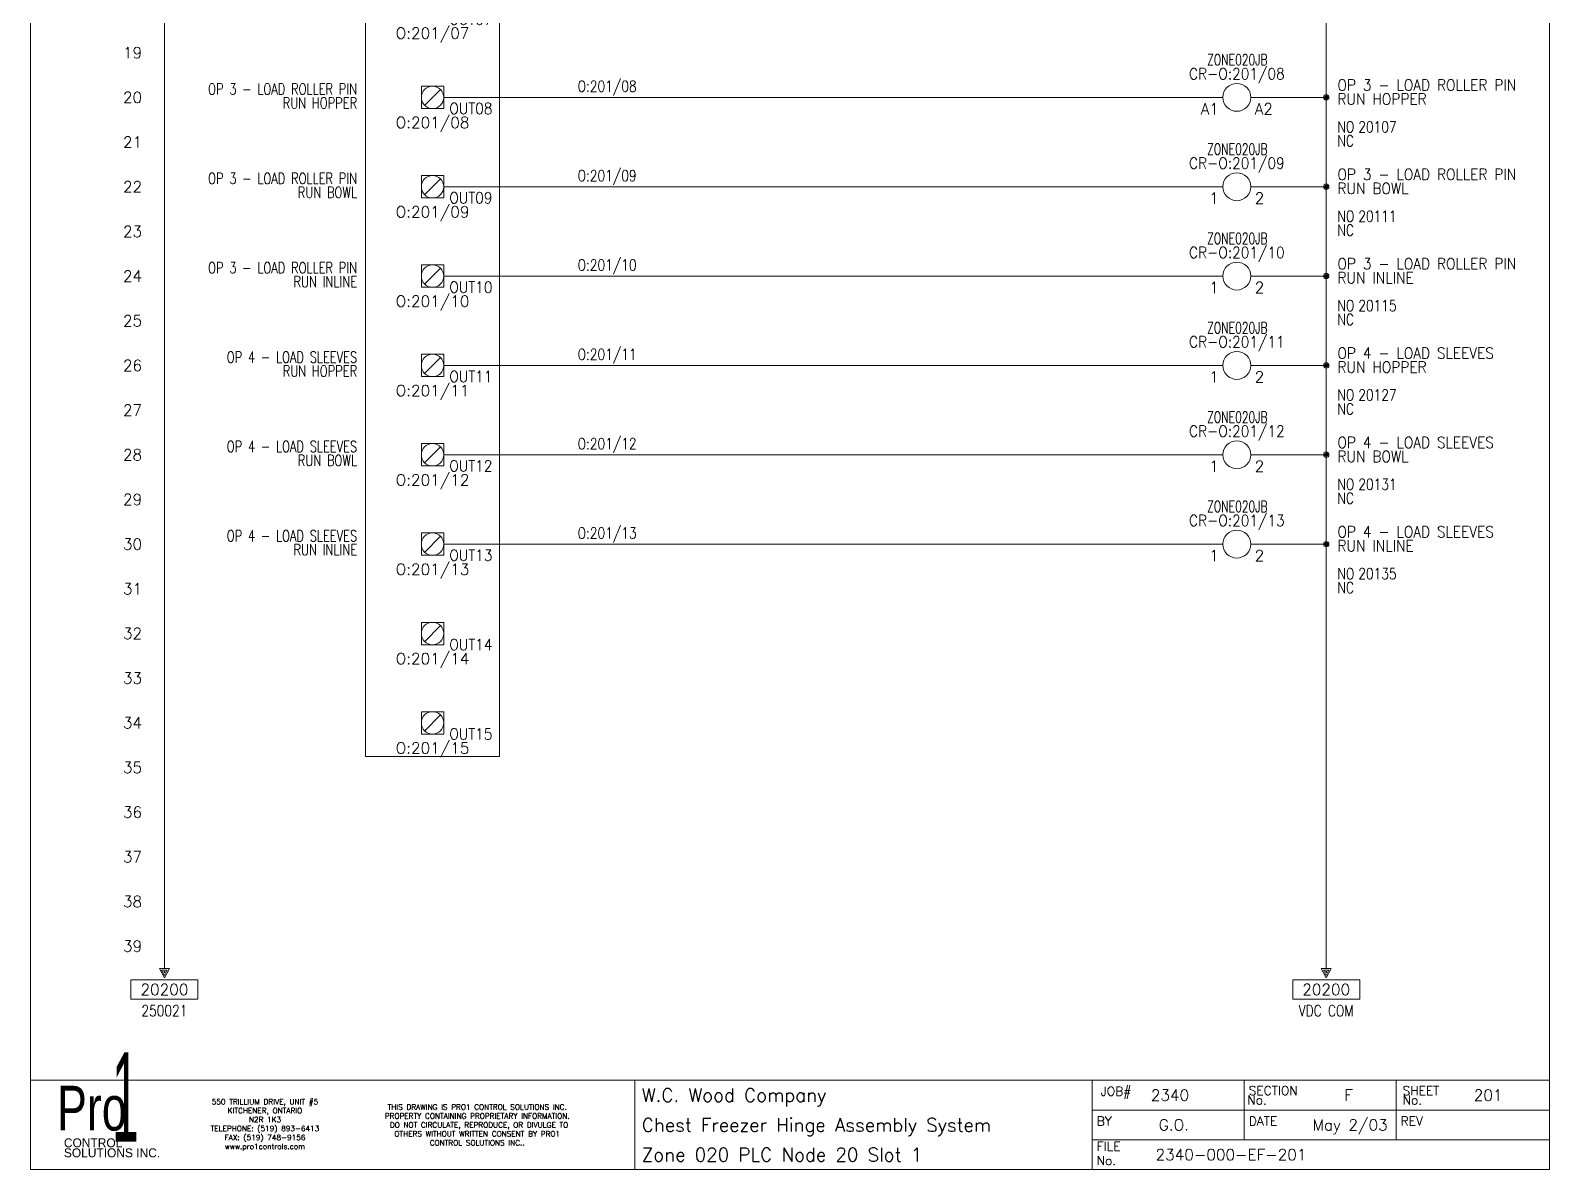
# Model space of a CAD drawing. Header units: inches. Extents: x 0 to 17, y 0 to 23.
# Drawn here: x 0 to 17, y 0 to 12.75 of the extents above; entities that cross this region are included whole.
import ezdxf
from ezdxf.enums import TextEntityAlignment as Align

# ---------------------------------------------------------------- set-up
doc = ezdxf.new("R2010")
doc.units = ezdxf.units.IN
doc.header["$MEASUREMENT"] = 0
doc.layers.get('0').update_dxf_attribs({"lineweight": 5})
for name, color, linetype, lineweight in [('BOARDER', 5, 'Continuous', 5), ('DESC', 1, 'Continuous', 5), ('LOC', 252, 'Continuous', 5), ('MISC', 2, 'Continuous', 5), ('SYMS', 7, 'Continuous', 5), ('TAGFIXED', 7, 'Continuous', 5), ('TAGS', 2, 'Continuous', 5), ('TERMS', 2, 'Continuous', 5), ('Title_Block_Info', 2, 'Continuous', 5), ('WIREFIXED', 3, 'Continuous', 5), ('WIRENO', 1, 'Continuous', 5), ('WIRES', 7, 'Continuous', 5), ('XREF', 1, 'Continuous', 5)]:
    doc.layers.add(name, color=color, linetype=linetype, lineweight=lineweight)
doc.styles.add('SIVAN', font='sivan.TTF', dxfattribs={"height": 1})
doc.styles.add('STACCO', font='STAC222N.TTF', dxfattribs={"height": 1})
doc.styles.get("Standard").update_dxf_attribs({"font": 'romans.shx'})
doc.styles.add('WD', font='romans.shx')

# ---------------------------------------------------------------- blocks, each defined once
blk = doc.blocks.new('PLCIO_1311A')
at = {"layer": 'SYMS'}
for p, q in [((0.75, 0.5), (-0.75, 0.5)), ((-0.75, 0.5), (-0.75, -16.375)), ((0.75, -16.375), (0.75, 0.5)), ((-0.312, 0.125), (-0.062, 0.125)), ((-0.312, -0.125), (-0.312, 0.125)), ((-0.098, 0.089), (-0.277, -0.089)), ((-0.062, 0.125), (-0.062, -0.125)), ((0.062, 0.125), (0.312, 0.125)), ((0.062, -0.125), (0.062, 0.125)), ((0.277, 0.089), (0.098, -0.089)), ((0.312, 0.125), (0.312, -0.125)), ((-0.062, -0.125), (-0.312, -0.125)), ((0.312, -0.125), (0.062, -0.125)), ((-0.125, -0.875), (0.125, -0.875)), ((-0.125, -1.125), (-0.125, -0.875)), ((0.088, -0.912), (-0.088, -1.088)), ((0.125, -0.875), (0.125, -1.125)), ((0.125, -1.125), (-0.125, -1.125)), ((-0.125, -1.875), (0.125, -1.875)), ((-0.125, -2.125), (-0.125, -1.875)), ((0.088, -1.912), (-0.088, -2.088)), ((0.125, -1.875), (0.125, -2.125)), ((0.125, -2.125), (-0.125, -2.125)), ((-0.125, -2.875), (0.125, -2.875)), ((-0.125, -3.125), (-0.125, -2.875)), ((0.125, -2.875), (0.125, -3.125)), ((0.088, -2.912), (-0.088, -3.088)), ((0.125, -3.125), (-0.125, -3.125)), ((-0.125, -3.875), (0.125, -3.875)), ((-0.125, -4.125), (-0.125, -3.875)), ((0.125, -3.875), (0.125, -4.125)), ((0.088, -3.912), (-0.088, -4.088)), ((0.125, -4.125), (-0.125, -4.125)), ((-0.125, -4.875), (0.125, -4.875)), ((-0.125, -5.125), (-0.125, -4.875)), ((0.088, -4.912), (-0.088, -5.088)), ((0.125, -4.875), (0.125, -5.125)), ((0.125, -5.125), (-0.125, -5.125)), ((-0.125, -5.875), (0.125, -5.875)), ((-0.125, -6.125), (-0.125, -5.875)), ((0.088, -5.912), (-0.088, -6.088)), ((0.125, -5.875), (0.125, -6.125)), ((0.125, -6.125), (-0.125, -6.125)), ((-0.125, -6.875), (0.125, -6.875)), ((-0.125, -7.125), (-0.125, -6.875)), ((0.088, -6.912), (-0.088, -7.088)), ((0.125, -6.875), (0.125, -7.125)), ((0.125, -7.125), (-0.125, -7.125)), ((-0.125, -7.875), (0.125, -7.875)), ((-0.125, -8.125), (-0.125, -7.875)), ((0.088, -7.912), (-0.088, -8.088)), ((0.125, -7.875), (0.125, -8.125)), ((0.125, -8.125), (-0.125, -8.125)), ((-0.125, -8.875), (0.125, -8.875)), ((-0.125, -9.125), (-0.125, -8.875)), ((0.088, -8.912), (-0.088, -9.088)), ((0.125, -8.875), (0.125, -9.125)), ((0.125, -9.125), (-0.125, -9.125)), ((-0.125, -9.875), (0.125, -9.875)), ((-0.125, -10.125), (-0.125, -9.875)), ((0.088, -9.912), (-0.088, -10.088)), ((0.125, -9.875), (0.125, -10.125)), ((0.125, -10.125), (-0.125, -10.125)), ((-0.125, -10.875), (0.125, -10.875)), ((-0.125, -11.125), (-0.125, -10.875)), ((0.125, -10.875), (0.125, -11.125)), ((0.088, -10.912), (-0.088, -11.088)), ((0.125, -11.125), (-0.125, -11.125)), ((-0.125, -11.875), (0.125, -11.875)), ((-0.125, -12.125), (-0.125, -11.875)), ((0.125, -11.875), (0.125, -12.125)), ((0.088, -11.912), (-0.088, -12.088)), ((0.125, -12.125), (-0.125, -12.125)), ((-0.125, -12.875), (0.125, -12.875)), ((-0.125, -13.125), (-0.125, -12.875)), ((0.088, -12.912), (-0.088, -13.088)), ((0.125, -12.875), (0.125, -13.125)), ((0.125, -13.125), (-0.125, -13.125)), ((-0.125, -13.875), (0.125, -13.875)), ((-0.125, -14.125), (-0.125, -13.875)), ((0.088, -13.912), (-0.088, -14.088)), ((0.125, -13.875), (0.125, -14.125)), ((0.125, -14.125), (-0.125, -14.125)), ((-0.125, -14.875), (0.125, -14.875)), ((-0.125, -15.125), (-0.125, -14.875)), ((0.088, -14.912), (-0.088, -15.088)), ((0.125, -14.875), (0.125, -15.125)), ((0.125, -15.125), (-0.125, -15.125)), ((-0.125, -15.875), (0.125, -15.875)), ((-0.125, -16.125), (-0.125, -15.875)), ((0.088, -15.912), (-0.088, -16.088)), ((0.125, -15.875), (0.125, -16.125)), ((0.125, -16.125), (-0.125, -16.125)), ((-0.75, -16.375), (0.75, -16.375))]:
    blk.add_line(p, q, dxfattribs=at)
for centre, radius in [((-0.188, 0), 0.126), ((0.188, 0), 0.126), ((0, -1), 0.125), ((0, -2), 0.125), ((0, -3), 0.125), ((0, -4), 0.125), ((0, -5), 0.125), ((0, -6), 0.125), ((0, -7), 0.125), ((0, -8), 0.125), ((0, -9), 0.125), ((0, -10), 0.125), ((0, -11), 0.125), ((0, -12), 0.125), ((0, -13), 0.125), ((0, -14), 0.125), ((0, -15), 0.125), ((0, -16), 0.125)]:
    blk.add_circle(centre, radius, dxfattribs=at)
at = {"layer": 'SYMS', "style": 'WD'}
for tag, width, p in [('INST', 0.8, (0, 1.482)), ('LOC', 0.8, (0, 1.312)), ('MFG', 0.8, (0, 1.156)), ('CAT', 0.9, (0, 1)), ('DESC', 0.8, (0, 0.53)), ('TERM01L', 0.75, (-0.188, 0.156)), ('TERM01R', 0.75, (0.188, 0.156)), ('TERM02', 0.9, (0, -0.812)), ('TERM03', 0.9, (0, -1.812)), ('TERM04', 0.9, (0, -2.812)), ('TERM05', 0.9, (0, -3.812)), ('TERM06', 0.9, (0, -4.812)), ('TERM07', 0.9, (0, -5.812)), ('TERM08', 0.9, (0, -6.812)), ('TERM09', 0.9, (0, -7.812)), ('TERM10', 0.9, (0, -8.812)), ('TERM11', 0.9, (0, -9.812)), ('TERM12', 0.9, (0, -10.812)), ('TERM13', 0.9, (0, -11.812)), ('TERM14', 0.9, (0, -12.812)), ('TERM15', 0.9, (0, -13.812)), ('TERM16', 0.9, (0, -14.812)), ('TERM17', 0.9, (0, -15.812))]:
    blk.add_attdef(tag, text='', height=0.125, dxfattribs=dict(at, width=width)).set_placement(p, align=Align.CENTER)
at = {"layer": 'SYMS', "linetype": 'Continuous', "style": 'WD', "flags": 9}
blk.add_attdef('ASSYCODE', text='', height=0.01, dxfattribs=at).set_placement((0.23, 1.071), align=Align.CENTER)
at = {"layer": 'SYMS', "style": 'WD'}
for tag, p in [('LINE1', (0, 0.844)), ('LINE2', (0, 0.688)), ('TAG', (0, 0.322))]:
    blk.add_attdef(tag, text='', height=0.125, dxfattribs=at).set_placement(p, align=Align.CENTER)
at = {"layer": 'SYMS', "style": 'WD', "flags": 1}
for tag, p in [('X4TERM01L', (-0.312, 0)), ('X1TERM01R', (0.312, 0)), ('X1TERM02', (0.125, -1)), ('X1TERM03', (0.125, -2)), ('X1TERM04', (0.125, -3)), ('X1TERM05', (0.125, -4)), ('X1TERM06', (0.125, -5)), ('X1TERM07', (0.125, -6)), ('X1TERM08', (0.125, -7)), ('X1TERM09', (0.125, -8)), ('X1TERM10', (0.125, -9)), ('X1TERM11', (0.125, -10)), ('X1TERM12', (0.125, -11)), ('X1TERM13', (0.125, -12)), ('X1TERM14', (0.125, -13)), ('X1TERM15', (0.125, -14)), ('X1TERM16', (0.125, -15)), ('X1TERM17', (0.125, -16))]:
    blk.add_attdef(tag, p, '', height=0.01, dxfattribs=at)
at = {"layer": 'SYMS', "style": 'WD', "width": 0.9}
for tag, p in [('TERMDESC01L', (-0.188, -0.172)), ('TERMDESC01R', (0.188, -0.172))]:
    blk.add_attdef(tag, text='', height=0.125, dxfattribs=at).set_placement(p, align=Align.TOP_CENTER)
for tag, p in [('DESCA02', (-0.688, -0.969)), ('DESCB02', (-0.688, -1.125)), ('DESCC02', (-0.688, -1.281)), ('DESCD02', (-0.688, -1.438)), ('DESCE02', (-0.688, -1.594)), ('DESCA03', (-0.688, -1.969)), ('DESCB03', (-0.688, -2.125)), ('DESCC03', (-0.688, -2.281)), ('DESCD03', (-0.688, -2.438)), ('DESCE03', (-0.688, -2.594)), ('DESCA04', (-0.688, -2.969)), ('DESCB04', (-0.688, -3.125)), ('DESCC04', (-0.688, -3.281)), ('DESCD04', (-0.688, -3.438)), ('DESCE04', (-0.688, -3.594)), ('DESCA05', (-0.688, -3.969)), ('DESCB05', (-0.688, -4.125)), ('DESCC05', (-0.688, -4.281)), ('DESCD05', (-0.688, -4.438)), ('DESCE05', (-0.688, -4.594)), ('DESCA06', (-0.688, -4.969)), ('DESCB06', (-0.688, -5.125)), ('DESCC06', (-0.688, -5.281)), ('DESCD06', (-0.688, -5.438)), ('DESCE06', (-0.688, -5.594)), ('DESCA07', (-0.688, -5.969)), ('DESCB07', (-0.688, -6.125)), ('DESCC07', (-0.688, -6.281)), ('DESCD07', (-0.688, -6.438)), ('DESCE07', (-0.688, -6.594)), ('DESCA08', (-0.688, -6.969)), ('DESCB08', (-0.688, -7.125)), ('DESCC08', (-0.688, -7.281)), ('DESCD08', (-0.688, -7.438)), ('DESCE08', (-0.688, -7.594)), ('DESCA09', (-0.688, -7.969)), ('DESCB09', (-0.688, -8.125)), ('DESCC09', (-0.688, -8.281)), ('DESCD09', (-0.688, -8.438)), ('DESCE09', (-0.688, -8.594)), ('DESCB10', (-0.688, -9.125)), ('DESCA10', (-0.688, -8.969)), ('DESCC10', (-0.688, -9.281)), ('DESCD10', (-0.688, -9.438)), ('DESCE10', (-0.688, -9.594)), ('DESCA11', (-0.688, -9.969)), ('DESCB11', (-0.688, -10.125)), ('DESCC11', (-0.688, -10.281)), ('DESCD11', (-0.688, -10.438)), ('DESCE11', (-0.688, -10.594)), ('DESCA12', (-0.688, -10.969)), ('DESCB12', (-0.688, -11.125)), ('DESCC12', (-0.688, -11.281)), ('DESCD12', (-0.688, -11.438)), ('DESCE12', (-0.688, -11.594)), ('DESCA13', (-0.688, -11.969)), ('DESCB13', (-0.688, -12.125)), ('DESCC13', (-0.688, -12.281)), ('DESCD13', (-0.688, -12.438)), ('DESCE13', (-0.688, -12.594)), ('DESCA14', (-0.688, -12.969)), ('DESCB14', (-0.688, -13.125)), ('DESCC14', (-0.688, -13.281)), ('DESCD14', (-0.688, -13.438)), ('DESCE14', (-0.688, -13.594)), ('DESCA15', (-0.688, -13.969)), ('DESCB15', (-0.688, -14.125)), ('DESCC15', (-0.688, -14.281)), ('DESCD15', (-0.688, -14.438)), ('DESCE15', (-0.688, -14.594)), ('DESCA16', (-0.688, -14.969)), ('DESCB16', (-0.688, -15.125)), ('DESCC16', (-0.688, -15.281)), ('DESCD16', (-0.688, -15.438)), ('DESCE16', (-0.688, -15.594)), ('DESCA17', (-0.688, -15.969)), ('DESCB17', (-0.688, -16.125)), ('DESCC17', (-0.688, -16.281)), ('DESCD17', (-0.688, -16.438)), ('DESCE17', (-0.688, -16.594))]:
    blk.add_attdef(tag, text='', height=0.125, dxfattribs=at).set_placement(p, align=Align.RIGHT)
for tag, p in [('TERMDESC02', (0.188, -1.062)), ('TERMDESC03', (0.188, -2.062)), ('TERMDESC04', (0.188, -3.062)), ('TERMDESC05', (0.188, -4.062)), ('TERMDESC06', (0.188, -5.062)), ('TERMDESC07', (0.188, -6.062)), ('TERMDESC08', (0.188, -7.062)), ('TERMDESC09', (0.188, -8.062)), ('TERMDESC10', (0.188, -9.062)), ('TERMDESC11', (0.188, -10.062)), ('TERMDESC12', (0.188, -11.062)), ('TERMDESC13', (0.188, -12.062)), ('TERMDESC14', (0.188, -13.062)), ('TERMDESC15', (0.188, -14.062)), ('TERMDESC16', (0.188, -15.062)), ('TERMDESC17', (0.188, -16.062))]:
    blk.add_attdef(tag, text='', height=0.125, dxfattribs=at).set_placement(p, align=Align.TOP_LEFT)
at = {"layer": 'SYMS', "style": 'WD'}
for tag, p in [('TAGA02', (0, -1.219)), ('TAGA03', (0, -2.219)), ('TAGA04', (0, -3.219)), ('TAGA05', (0, -4.219)), ('TAGA06', (0, -5.219)), ('TAGA07', (0, -6.219)), ('TAGA08', (0, -7.219)), ('TAGA09', (0, -8.219)), ('TAGA10', (0, -9.219)), ('TAGA11', (0, -10.219)), ('TAGA12', (0, -11.219)), ('TAGA13', (0, -12.219)), ('TAGA14', (0, -13.219)), ('TAGA15', (0, -14.219)), ('TAGA16', (0, -15.219)), ('TAGA17', (0, -16.219))]:
    blk.add_attdef(tag, text='', height=0.125, dxfattribs=at).set_placement(p, align=Align.TOP_CENTER)
blk = doc.blocks.new('WDDOT')
for radius in [0.03, 0.0187, 0.00929]:
    blk.add_circle((0, 0), radius)
blk = doc.blocks.new('HCR1')
blk.add_circle((0, 0), 0.156)
at = {"style": 'WD'}
for tag, width, p in [('INST', 0.7, (0.006, 0.528)), ('LOC', 0.7, (0.006, 0.359)), ('TAG1', 0.9, (0, 0.202))]:
    blk.add_attdef(tag, text='', height=0.125, dxfattribs=dict(at, width=width)).set_placement(p, align=Align.CENTER)
at = {"style": 'WD', "flags": 9}
blk.add_attdef('FAMILY', text='', height=0.01, dxfattribs=at).set_placement((-0.005, 0.17), align=Align.CENTER)
at = {"style": 'WD'}
for tag, p, width in [('DESC1', (1.126, 0.076), 0.9), ('DESC2', (1.126, -0.081), 0.9), ('DESC3', (1.126, -0.237), 0.9), ('XREFNO', (1.359, -0.393), 0.8), ('XREFNC', (1.359, -0.549), 0.8)]:
    blk.add_attdef(tag, p, '', height=0.125, dxfattribs=dict(at, width=width))
at = {"style": 'WD', "flags": 1}
for tag, p in [('X4TERM01', (-0.156, 0)), ('X1TERM02', (0.156, 0))]:
    blk.add_attdef(tag, p, '', height=0.01, dxfattribs=at)
at = {"linetype": 'Continuous', "style": 'WD', "flags": 9}
blk.add_attdef('ASSYCODE', text='', height=0.01, dxfattribs=at).set_placement((0, 0.125), align=Align.CENTER)
at = {"linetype": 'Continuous', "style": 'WD', "flags": 1}
for tag, p in [('MFG', (0, 0.14)), ('CAT', (0, 0.159))]:
    blk.add_attdef(tag, text='', height=0.01, dxfattribs=at).set_placement(p, align=Align.MIDDLE)
at = {"linetype": 'Continuous', "style": 'WD'}
blk.add_attdef('TERM01', text='', height=0.125, dxfattribs=at).set_placement((-0.2, -0.066), align=Align.TOP_RIGHT)
blk.add_attdef('TERM02', text='', height=0.125, dxfattribs=at).set_placement((0.2, -0.066), align=Align.TOP_LEFT)
at = {"style": 'WD', "width": 0.8, "flags": 8}
for tag, p in [('NO', (1.126, -0.393)), ('NC', (1.126, -0.549))]:
    blk.add_attdef(tag, p, '', height=0.125, dxfattribs=at)
blk = doc.blocks.new('WD_WNH')
at = {"linetype": 'Continuous', "style": 'WD', "width": 0.8}
blk.add_attdef('WIRENO', text='', height=0.125, dxfattribs=at).set_placement((0, 0.0625), align=Align.CENTER)
blk = doc.blocks.new('TB_P')
at = {"color": 5}
blk.add_line((6.764, 0), (6.764, 1), dxfattribs=at)
at = {"color": 5, "linetype": 'Continuous'}
blk.add_line((15.283, 1), (15.283, 0.667), dxfattribs=at)
blk.add_lwpolyline([(0, 0), (17, 0), (17, 23), (0, 23)], close=True, dxfattribs=at)
at = {"layer": 'BOARDER', "linetype": 'Continuous'}
for p, q in [((0, 1), (17, 1)), ((0, 1), (0, 0)), ((11.882, 1), (11.882, 0.667)), ((11.882, 1), (11.882, 0)), ((11.882, 1), (11.882, 0)), ((11.882, 1), (11.882, 0)), ((13.583, 1), (13.583, 0.667)), ((11.882, 0.667), (17, 0.667)), ((13.583, 0.667), (13.583, 0.333)), ((15.283, 0.667), (15.283, 0.333)), ((11.882, 0.333), (17, 0.333))]:
    blk.add_line(p, q, dxfattribs=at)
at = {"color": 5, "char_height": 0.06, "attachment_point": 5, "style": 'WD'}
for s, insert, width in [('550 TRILLIUM DRIVE, UNIT #5\\PKITCHENER, ONTARIO\\PN2R 1K3\\PTELEPHONE: (519) 893-6413\\PFAX: (519) 748-9156\\Pwww.pro1controls.com', (2.625, 0.5), 1.804), ('THIS DRAWING IS PRO1 CONTROL SOLUTIONS INC. PROPERTY CONTAINING PROPRIETARY INFORMATION.  DO NOT CIRCULATE, REPRODUCE, OR DIVULGE TO OTHERS WITHOUT WRITTEN CONSENT BY PRO1 CONTROL SOLUTIONS INC..', (5, 0.5), 2.264)]:
    blk.add_mtext(s, dxfattribs=dict(at, insert=insert, width=width))
at = {"color": 2, "linetype": 'Continuous', "style": 'WD', "flags": 1}
for tag, p in [('REV1_NO', (1.734, 3.29)), ('REV1_BY', (7.303, 3.29)), ('REV1_DATE', (9.562, 3.29)), ('REV2_NO', (1.734, 3.04)), ('REV2_BY', (7.303, 3.04)), ('REV2_DATE', (9.562, 3.04)), ('REV3_NO', (1.734, 2.79)), ('REV3_BY', (7.303, 2.79)), ('REV3_DATE', (9.562, 2.79)), ('REV4_NO', (1.734, 2.54)), ('REV4_BY', (7.303, 2.54)), ('REV4_DATE', (9.562, 2.54)), ('REV5_NO', (1.734, 2.29)), ('REV5_BY', (7.303, 2.29)), ('REV5_DATE', (9.562, 2.29)), ('REV6_NO', (1.734, 2.04)), ('REV6_BY', (7.303, 2.04)), ('REV6_DATE', (9.562, 2.04)), ('REV7_NO', (1.734, 1.79)), ('REV7_BY', (7.303, 1.79)), ('REV7_DATE', (9.562, 1.79)), ('REV8_NO', (1.734, 1.54)), ('REV8_BY', (7.303, 1.54)), ('REV8_DATE', (9.562, 1.54)), ('REV9_NO', (1.734, 1.29)), ('REV9_BY', (7.303, 1.29)), ('REV9_DATE', (9.562, 1.29))]:
    blk.add_attdef(tag, text='', height=0.15, dxfattribs=at).set_placement(p, align=Align.MIDDLE_CENTER)
for tag, p in [('REV1_CHANGE', (2.292, 3.29)), ('REV2_CHANGE', (2.292, 3.04)), ('REV3_CHANGE', (2.292, 2.79)), ('REV4_CHANGE', (2.292, 2.54)), ('REV5_CHANGE', (2.292, 2.29)), ('REV6_CHANGE', (2.292, 2.04)), ('REV7_CHANGE', (2.292, 1.79)), ('REV8_CHANGE', (2.292, 1.54)), ('REV9_CHANGE', (2.292, 1.29))]:
    blk.add_attdef(tag, text='', height=0.15, dxfattribs=at).set_placement(p, align=Align.MIDDLE_LEFT)
at = {"layer": 'BOARDER', "lineweight": 0}
for s, height, style, width, p in [('1', 1, 'SIVAN', 0.4, (1.062, 0.812)), ('Pro', 0.5, 'STACCO', 0.75, (0.688, 0.688))]:
    blk.add_text(s, height=height, dxfattribs=dict(at, style=style, width=width)).set_placement(p, align=Align.MIDDLE_CENTER)
at = {"layer": 'BOARDER', "linetype": 'Continuous', "style": 'WD'}
for s, p in [('JOB#', (11.976, 0.827)), ('SECTION', (13.633, 0.835)), ('SHEET', (15.354, 0.834)), ('No.', (13.617, 0.729)), ('No.', (15.354, 0.729)), ('BY', (11.933, 0.493)), ('DATE', (13.634, 0.493)), ('REV', (15.334, 0.493)), ('FILE', (11.932, 0.21)), ('No.', (11.932, 0.052))]:
    blk.add_text(s, height=0.1, dxfattribs=at).set_placement(p)
at = {"layer": 'BOARDER', "lineweight": 0, "style": 'STACCO'}
for s, p in [('CONTROL', (0.375, 0.3)), ('SOLUTIONS INC.', (0.375, 0.188))]:
    blk.add_text(s, height=0.1, dxfattribs=at).set_placement(p, align=Align.MIDDLE_LEFT)
at = {"layer": 'Title_Block_Info', "ltscale": 0.1}
for tag, p in [('CUSTOMER', (6.842, 0.833)), ('JOB DESCRIPTION LINE', (6.842, 0.5)), ('DRAWING DESCRIPTION', (6.842, 0.167))]:
    blk.add_attdef(tag, text='', height=0.15, dxfattribs=at).set_placement(p, align=Align.MIDDLE_LEFT)
at = {"layer": 'Title_Block_Info', "ltscale": 0.1, "style": 'WD'}
for tag, p in [('JOB #', (12.752, 0.833)), ('SEC. NO.', (14.75, 0.833)), ('SHT. NO.', (16.312, 0.833)), ('NAME', (12.795, 0.5)), ('REV', (16.194, 0.5))]:
    blk.add_attdef(tag, text='', height=0.125, dxfattribs=at).set_placement(p, align=Align.MIDDLE_CENTER)
blk.add_attdef('DATE', text='', height=0.125, dxfattribs=at).set_placement((15.188, 0.5), align=Align.MIDDLE_RIGHT)
blk.add_attdef('FILE NUMBER', text='', height=0.125, dxfattribs=at).set_placement((12.591, 0.167), align=Align.MIDDLE_LEFT)
blk = doc.blocks.new('HA2S4')
for p, q in [((-0.055, 0), (0.055, 0)), ((0, -0.102), (-0.055, 0)), ((0.055, 0), (0, -0.102)), ((0.375, -0.125), (-0.375, -0.125)), ((-0.375, -0.125), (-0.375, -0.344)), ((-0.031, -0.016), (0, -0.078)), ((0.031, -0.016), (-0.031, -0.016)), ((-0.008, -0.031), (0, -0.047)), ((0.008, -0.031), (-0.008, -0.031)), ((0, -0.078), (0.031, -0.016)), ((0, -0.047), (0.008, -0.031)), ((0.375, -0.344), (0.375, -0.125)), ((-0.375, -0.344), (0.375, -0.344))]:
    blk.add_line(p, q)
at = {"style": 'WD', "flags": 1}
for tag, p in [('X2TERM01', (0, 0)), ('SIGCODE', (0.088, -0.059))]:
    blk.add_attdef(tag, p, '', height=0.01, dxfattribs=at)
at = {"style": 'WD'}
blk.add_attdef('XREF', text='', height=0.125, dxfattribs=at).set_placement((0, -0.297), align=Align.CENTER)
at = {"style": 'WD', "width": 0.8, "flags": 8}
for tag, p in [('WIRENO', (0, -0.409)), ('DESC1', (0, -0.597))]:
    blk.add_attdef(tag, text='', height=0.125, dxfattribs=at).set_placement(p, align=Align.TOP_CENTER)

msp = doc.modelspace()

# ---------------------------------------------------------------- linework, layer by layer
at = {"layer": 'WIRES'}
for p, q in [((1.5, 22.25), (1.5, 2.25)), ((14.5, 22.25), (14.5, 2.25)), ((4.625, 12), (13.344, 12)), ((13.656, 12), (14.5, 12)), ((4.625, 11), (13.344, 11)), ((13.656, 11), (14.5, 11)), ((4.625, 10), (13.344, 10)), ((13.656, 10), (14.5, 10)), ((4.625, 9), (13.344, 9)), ((13.656, 9), (14.5, 9)), ((4.625, 8), (13.344, 8)), ((13.656, 8), (14.5, 8)), ((4.625, 7), (13.344, 7)), ((13.656, 7), (14.5, 7))]:
    msp.add_line(p, q, dxfattribs=at)

# ---------------------------------------------------------------- block references
ref = msp.add_blockref('TB_P', (0, 0))
ref.add_attrib('CUSTOMER', 'W.C. Wood Company', dxfattribs={"layer": 'MISC', "ltscale": 0.1, "height": 0.15}).set_placement((6.842, 0.833), align=Align.MIDDLE_LEFT)
ref.add_attrib('JOB DESCRIPTION LINE', 'Chest Freezer Hinge Assembly System', dxfattribs={"layer": 'MISC', "ltscale": 0.1, "height": 0.15}).set_placement((6.842, 0.5), align=Align.MIDDLE_LEFT)
ref.add_attrib('DRAWING DESCRIPTION', 'Zone 020 PLC Node 20 Slot 1', dxfattribs={"layer": 'MISC', "ltscale": 0.1, "height": 0.15}).set_placement((6.842, 0.167), align=Align.MIDDLE_LEFT)
ref.add_attrib('JOB #', '2340', dxfattribs={"layer": 'MISC', "ltscale": 0.1, "height": 0.125, "style": 'WD'}).set_placement((12.752, 0.833), align=Align.MIDDLE_CENTER)
ref.add_attrib('SEC. NO.', 'F', dxfattribs={"layer": 'MISC', "ltscale": 0.1, "height": 0.125, "style": 'WD'}).set_placement((14.75, 0.833), align=Align.MIDDLE_CENTER)
ref.add_attrib('SHT. NO.', '201', dxfattribs={"layer": 'MISC', "ltscale": 0.1, "height": 0.125, "style": 'WD'}).set_placement((16.312, 0.833), align=Align.MIDDLE_CENTER)
ref.add_attrib('FILE NUMBER', '2340-000-EF-201', dxfattribs={"layer": 'MISC', "ltscale": 0.1, "height": 0.125, "style": 'WD'}).set_placement((12.591, 0.167), align=Align.MIDDLE_LEFT)
ref.add_attrib('NAME', 'G.O.', dxfattribs={"layer": 'MISC', "ltscale": 0.1, "height": 0.125, "style": 'WD'}).set_placement((12.795, 0.5), align=Align.MIDDLE_CENTER)
ref.add_attrib('DATE', 'May 2/03', dxfattribs={"layer": 'MISC', "ltscale": 0.1, "height": 0.125, "style": 'WD'}).set_placement((15.188, 0.5), align=Align.MIDDLE_RIGHT)
at = {"layer": 'SYMS'}
ref = msp.add_blockref('PLCIO_1311A', (4.5, 21), dxfattribs=at)
ref.add_attrib('TERMDESC01L', '+24V', dxfattribs={"layer": 'TERMS', "height": 0.125, "style": 'WD', "width": 0.9}).set_placement((4.312, 20.828), align=Align.TOP_CENTER)
ref.add_attrib('TERMDESC01R', 'COM', dxfattribs={"layer": 'TERMS', "height": 0.125, "style": 'WD', "width": 0.9}).set_placement((4.688, 20.828), align=Align.TOP_CENTER)
ref.add_attrib('CAT', '1794-OB16', dxfattribs={"layer": 'MISC', "height": 0.125, "style": 'WD', "width": 0.9}).set_placement((4.5, 22), align=Align.CENTER)
ref.add_attrib('TAG', 'R20/S1', dxfattribs={"layer": 'TAGS', "height": 0.125, "style": 'WD'}).set_placement((4.5, 21.322), align=Align.CENTER)
ref.add_attrib('LINE1', 'RACK 20', dxfattribs={"layer": 'MISC', "height": 0.125, "style": 'WD'}).set_placement((4.5, 21.844), align=Align.CENTER)
ref.add_attrib('DESC', '24VDC OUTPUTS', dxfattribs={"layer": 'DESC', "height": 0.125, "style": 'WD', "width": 0.8}).set_placement((4.5, 21.53), align=Align.CENTER)
ref.add_attrib('LINE2', 'SLOT 1', dxfattribs={"layer": 'MISC', "height": 0.125, "style": 'WD'}).set_placement((4.5, 21.688), align=Align.CENTER)
ref.add_attrib('MFG', 'AB', dxfattribs={"layer": 'MISC', "height": 0.125, "style": 'WD', "width": 0.8}).set_placement((4.5, 22.156), align=Align.CENTER)
ref.add_attrib('LOC', 'ZONE020JB', dxfattribs={"layer": 'LOC', "height": 0.125, "style": 'WD', "width": 0.8}).set_placement((4.5, 22.312), align=Align.CENTER)
ref.add_attrib('TAGA02', 'O:201/00', dxfattribs={"layer": 'TAGS', "height": 0.125, "style": 'WD'}).set_placement((4.5, 19.781), align=Align.TOP_CENTER)
ref.add_attrib('DESCA02', "ZONE 020 OP 'A' CONTROL", dxfattribs={"layer": 'DESC', "height": 0.125, "style": 'WD', "width": 0.75}).set_placement((3.656, 20.031), align=Align.RIGHT)
ref.add_attrib('DESCB02', 'POWER ON PB', dxfattribs={"layer": 'DESC', "height": 0.125, "style": 'WD', "width": 0.75}).set_placement((3.656, 19.875), align=Align.RIGHT)
ref.add_attrib('TERMDESC02', 'OUT00', dxfattribs={"layer": 'TERMS', "height": 0.125, "style": 'WD', "width": 0.9}).set_placement((4.688, 19.938), align=Align.TOP_LEFT)
ref.add_attrib('TAGA03', 'O:201/01', dxfattribs={"layer": 'TAGS', "height": 0.125, "style": 'WD'}).set_placement((4.5, 18.781), align=Align.TOP_CENTER)
ref.add_attrib('DESCA03', 'ZONE 020 OPERATOR', dxfattribs={"layer": 'DESC', "height": 0.125, "style": 'WD', "width": 0.75}).set_placement((3.656, 19.031), align=Align.RIGHT)
ref.add_attrib('DESCB03', "'A' E-STOP", dxfattribs={"layer": 'DESC', "height": 0.125, "style": 'WD', "width": 0.75}).set_placement((3.656, 18.875), align=Align.RIGHT)
ref.add_attrib('TERMDESC03', 'OUT01', dxfattribs={"layer": 'TERMS', "height": 0.125, "style": 'WD', "width": 0.9}).set_placement((4.688, 18.938), align=Align.TOP_LEFT)
ref.add_attrib('TAGA04', 'O:201/02', dxfattribs={"layer": 'TAGS', "height": 0.125, "style": 'WD'}).set_placement((4.5, 17.781), align=Align.TOP_CENTER)
ref.add_attrib('DESCA04', "ZONE 020 OP 'A'", dxfattribs={"layer": 'DESC', "height": 0.125, "style": 'WD', "width": 0.75}).set_placement((3.656, 18.031), align=Align.RIGHT)
ref.add_attrib('DESCB04', 'SYSTEM OK LT', dxfattribs={"layer": 'DESC', "height": 0.125, "style": 'WD', "width": 0.75}).set_placement((3.656, 17.875), align=Align.RIGHT)
ref.add_attrib('TERMDESC04', 'OUT02', dxfattribs={"layer": 'TERMS', "height": 0.125, "style": 'WD', "width": 0.9}).set_placement((4.688, 17.938), align=Align.TOP_LEFT)
ref.add_attrib('TAGA05', 'O:201/03', dxfattribs={"layer": 'TAGS', "height": 0.125, "style": 'WD'}).set_placement((4.5, 16.781), align=Align.TOP_CENTER)
ref.add_attrib('DESCA05', "ZONE 020 OP 'A'", dxfattribs={"layer": 'DESC', "height": 0.125, "style": 'WD', "width": 0.75}).set_placement((3.656, 17.031), align=Align.RIGHT)
ref.add_attrib('DESCB05', 'SYSTEM FAULTED LT', dxfattribs={"layer": 'DESC', "height": 0.125, "style": 'WD', "width": 0.75}).set_placement((3.656, 16.875), align=Align.RIGHT)
ref.add_attrib('TERMDESC05', 'OUT03', dxfattribs={"layer": 'TERMS', "height": 0.125, "style": 'WD', "width": 0.9}).set_placement((4.688, 16.938), align=Align.TOP_LEFT)
ref.add_attrib('TAGA06', 'O:201/04', dxfattribs={"layer": 'TAGS', "height": 0.125, "style": 'WD'}).set_placement((4.5, 15.781), align=Align.TOP_CENTER)
ref.add_attrib('TERMDESC06', 'OUT04', dxfattribs={"layer": 'TERMS', "height": 0.125, "style": 'WD', "width": 0.9}).set_placement((4.688, 15.938), align=Align.TOP_LEFT)
ref.add_attrib('TAGA07', 'O:201/05', dxfattribs={"layer": 'TAGS', "height": 0.125, "style": 'WD'}).set_placement((4.5, 14.781), align=Align.TOP_CENTER)
ref.add_attrib('TERMDESC07', 'OUT05', dxfattribs={"layer": 'TERMS', "height": 0.125, "style": 'WD', "width": 0.9}).set_placement((4.688, 14.938), align=Align.TOP_LEFT)
ref.add_attrib('TAGA08', 'O:201/06', dxfattribs={"layer": 'TAGS', "height": 0.125, "style": 'WD'}).set_placement((4.5, 13.781), align=Align.TOP_CENTER)
ref.add_attrib('DESCA08', 'OP 20 - HEAD ALIGNMENT', dxfattribs={"layer": 'DESC', "height": 0.125, "style": 'WD', "width": 0.75}).set_placement((3.656, 14.031), align=Align.RIGHT)
ref.add_attrib('DESCB08', '& SPLIT PIN INSERT', dxfattribs={"layer": 'DESC', "height": 0.125, "style": 'WD', "width": 0.75}).set_placement((3.656, 13.875), align=Align.RIGHT)
ref.add_attrib('TERMDESC08', 'OUT06', dxfattribs={"layer": 'TERMS', "height": 0.125, "style": 'WD', "width": 0.9}).set_placement((4.688, 13.938), align=Align.TOP_LEFT)
ref.add_attrib('DESCC08', 'RUN BOWL', dxfattribs={"layer": 'DESC', "height": 0.125, "style": 'WD', "width": 0.75}).set_placement((3.656, 13.719), align=Align.RIGHT)
ref.add_attrib('TAGA09', 'O:201/07', dxfattribs={"layer": 'TAGS', "height": 0.125, "style": 'WD'}).set_placement((4.5, 12.781), align=Align.TOP_CENTER)
ref.add_attrib('TERMDESC09', 'OUT07', dxfattribs={"layer": 'TERMS', "height": 0.125, "style": 'WD', "width": 0.9}).set_placement((4.688, 12.938), align=Align.TOP_LEFT)
ref.add_attrib('TAGA10', 'O:201/08', dxfattribs={"layer": 'TAGS', "height": 0.125, "style": 'WD'}).set_placement((4.5, 11.781), align=Align.TOP_CENTER)
ref.add_attrib('DESCA10', 'OP 3 - LOAD ROLLER PIN', dxfattribs={"layer": 'DESC', "height": 0.125, "style": 'WD', "width": 0.75}).set_placement((3.656, 12.031), align=Align.RIGHT)
ref.add_attrib('DESCB10', 'RUN HOPPER', dxfattribs={"layer": 'DESC', "height": 0.125, "style": 'WD', "width": 0.75}).set_placement((3.656, 11.875), align=Align.RIGHT)
ref.add_attrib('TERMDESC10', 'OUT08', dxfattribs={"layer": 'TERMS', "height": 0.125, "style": 'WD', "width": 0.9}).set_placement((4.688, 11.938), align=Align.TOP_LEFT)
ref.add_attrib('TAGA11', 'O:201/09', dxfattribs={"layer": 'TAGS', "height": 0.125, "style": 'WD'}).set_placement((4.5, 10.781), align=Align.TOP_CENTER)
ref.add_attrib('DESCA11', 'OP 3 - LOAD ROLLER PIN', dxfattribs={"layer": 'DESC', "height": 0.125, "style": 'WD', "width": 0.75}).set_placement((3.656, 11.031), align=Align.RIGHT)
ref.add_attrib('DESCB11', 'RUN BOWL', dxfattribs={"layer": 'DESC', "height": 0.125, "style": 'WD', "width": 0.75}).set_placement((3.656, 10.875), align=Align.RIGHT)
ref.add_attrib('TERMDESC11', 'OUT09', dxfattribs={"layer": 'TERMS', "height": 0.125, "style": 'WD', "width": 0.9}).set_placement((4.688, 10.938), align=Align.TOP_LEFT)
ref.add_attrib('TAGA12', 'O:201/10', dxfattribs={"layer": 'TAGS', "height": 0.125, "style": 'WD'}).set_placement((4.5, 9.781), align=Align.TOP_CENTER)
ref.add_attrib('DESCA12', 'OP 3 - LOAD ROLLER PIN', dxfattribs={"layer": 'DESC', "height": 0.125, "style": 'WD', "width": 0.75}).set_placement((3.656, 10.031), align=Align.RIGHT)
ref.add_attrib('DESCB12', 'RUN INLINE', dxfattribs={"layer": 'DESC', "height": 0.125, "style": 'WD', "width": 0.75}).set_placement((3.656, 9.875), align=Align.RIGHT)
ref.add_attrib('TERMDESC12', 'OUT10', dxfattribs={"layer": 'TERMS', "height": 0.125, "style": 'WD', "width": 0.9}).set_placement((4.688, 9.938), align=Align.TOP_LEFT)
ref.add_attrib('TAGA13', 'O:201/11', dxfattribs={"layer": 'TAGS', "height": 0.125, "style": 'WD'}).set_placement((4.5, 8.781), align=Align.TOP_CENTER)
ref.add_attrib('DESCA13', 'OP 4 - LOAD SLEEVES', dxfattribs={"layer": 'DESC', "height": 0.125, "style": 'WD', "width": 0.75}).set_placement((3.656, 9.031), align=Align.RIGHT)
ref.add_attrib('DESCB13', 'RUN HOPPER', dxfattribs={"layer": 'DESC', "height": 0.125, "style": 'WD', "width": 0.75}).set_placement((3.656, 8.875), align=Align.RIGHT)
ref.add_attrib('TERMDESC13', 'OUT11', dxfattribs={"layer": 'TERMS', "height": 0.125, "style": 'WD', "width": 0.9}).set_placement((4.688, 8.938), align=Align.TOP_LEFT)
ref.add_attrib('TAGA14', 'O:201/12', dxfattribs={"layer": 'TAGS', "height": 0.125, "style": 'WD'}).set_placement((4.5, 7.781), align=Align.TOP_CENTER)
ref.add_attrib('DESCA14', 'OP 4 - LOAD SLEEVES', dxfattribs={"layer": 'DESC', "height": 0.125, "style": 'WD', "width": 0.75}).set_placement((3.656, 8.031), align=Align.RIGHT)
ref.add_attrib('DESCB14', 'RUN BOWL', dxfattribs={"layer": 'DESC', "height": 0.125, "style": 'WD', "width": 0.75}).set_placement((3.656, 7.875), align=Align.RIGHT)
ref.add_attrib('TERMDESC14', 'OUT12', dxfattribs={"layer": 'TERMS', "height": 0.125, "style": 'WD', "width": 0.9}).set_placement((4.688, 7.938), align=Align.TOP_LEFT)
ref.add_attrib('TAGA15', 'O:201/13', dxfattribs={"layer": 'TAGS', "height": 0.125, "style": 'WD'}).set_placement((4.5, 6.781), align=Align.TOP_CENTER)
ref.add_attrib('DESCA15', 'OP 4 - LOAD SLEEVES', dxfattribs={"layer": 'DESC', "height": 0.125, "style": 'WD', "width": 0.75}).set_placement((3.656, 7.031), align=Align.RIGHT)
ref.add_attrib('DESCB15', 'RUN INLINE', dxfattribs={"layer": 'DESC', "height": 0.125, "style": 'WD', "width": 0.75}).set_placement((3.656, 6.875), align=Align.RIGHT)
ref.add_attrib('TERMDESC15', 'OUT13', dxfattribs={"layer": 'TERMS', "height": 0.125, "style": 'WD', "width": 0.9}).set_placement((4.688, 6.938), align=Align.TOP_LEFT)
ref.add_attrib('TAGA16', 'O:201/14', dxfattribs={"layer": 'TAGS', "height": 0.125, "style": 'WD'}).set_placement((4.5, 5.781), align=Align.TOP_CENTER)
ref.add_attrib('TERMDESC16', 'OUT14', dxfattribs={"layer": 'TERMS', "height": 0.125, "style": 'WD', "width": 0.9}).set_placement((4.688, 5.938), align=Align.TOP_LEFT)
ref.add_attrib('TAGA17', 'O:201/15', dxfattribs={"layer": 'TAGS', "height": 0.125, "style": 'WD'}).set_placement((4.5, 4.781), align=Align.TOP_CENTER)
ref.add_attrib('TERMDESC17', 'OUT15', dxfattribs={"layer": 'TERMS', "height": 0.125, "style": 'WD', "width": 0.9}).set_placement((4.688, 4.938), align=Align.TOP_LEFT)
ref = msp.add_blockref('HCR1', (13.5, 12), dxfattribs=at)
ref.add_attrib('TAG1F', 'CR-O:201/08', dxfattribs={"layer": 'TAGFIXED', "height": 0.125, "style": 'WD', "width": 0.9}).set_placement((13.5, 12.202), align=Align.CENTER)
ref.add_attrib('DESC1', 'OP 3 - LOAD ROLLER PIN', (14.626, 12.076), dxfattribs={"layer": 'DESC', "height": 0.125, "style": 'WD', "width": 0.9})
ref.add_attrib('DESC2', 'RUN HOPPER', (14.626, 11.919), dxfattribs={"layer": 'DESC', "height": 0.125, "style": 'WD', "width": 0.9})
ref.add_attrib('XREFNO', '20107', (14.859, 11.607), dxfattribs={"layer": 'XREF', "height": 0.125, "style": 'WD', "width": 0.8})
ref.add_attrib('TERM01', 'A1', dxfattribs={"layer": 'TERMS', "linetype": 'Continuous', "height": 0.125, "style": 'WD'}).set_placement((13.3, 11.934), align=Align.TOP_RIGHT)
ref.add_attrib('TERM02', 'A2', dxfattribs={"layer": 'TERMS', "linetype": 'Continuous', "height": 0.125, "style": 'WD'}).set_placement((13.7, 11.934), align=Align.TOP_LEFT)
ref.add_attrib('NO', 'NO', (14.626, 11.607), dxfattribs={"layer": 'MISC', "height": 0.125, "style": 'WD', "width": 0.8, "flags": 8})
ref.add_attrib('NC', 'NC', (14.626, 11.451), dxfattribs={"layer": 'MISC', "height": 0.125, "style": 'WD', "width": 0.8, "flags": 8})
ref.add_attrib('LOC', 'ZONE020JB', dxfattribs={"layer": 'LOC', "height": 0.125, "style": 'WD', "width": 0.7}).set_placement((13.506, 12.359), align=Align.CENTER)
for p in [(14.5, 12), (14.5, 11), (14.5, 10), (14.5, 9), (14.5, 8), (14.5, 7)]:
    msp.add_blockref('WDDOT', p, dxfattribs=at)
ref = msp.add_blockref('HCR1', (13.5, 11), dxfattribs=at)
ref.add_attrib('TAG1F', 'CR-O:201/09', dxfattribs={"layer": 'TAGFIXED', "height": 0.125, "style": 'WD', "width": 0.9}).set_placement((13.5, 11.202), align=Align.CENTER)
ref.add_attrib('DESC1', 'OP 3 - LOAD ROLLER PIN', (14.626, 11.076), dxfattribs={"layer": 'DESC', "height": 0.125, "style": 'WD', "width": 0.9})
ref.add_attrib('DESC2', 'RUN BOWL', (14.626, 10.919), dxfattribs={"layer": 'DESC', "height": 0.125, "style": 'WD', "width": 0.9})
ref.add_attrib('XREFNO', '20111', (14.859, 10.607), dxfattribs={"layer": 'XREF', "height": 0.125, "style": 'WD', "width": 0.8})
ref.add_attrib('TERM01', '1', dxfattribs={"layer": 'TERMS', "linetype": 'Continuous', "height": 0.125, "style": 'WD'}).set_placement((13.3, 10.934), align=Align.TOP_RIGHT)
ref.add_attrib('TERM02', '2', dxfattribs={"layer": 'TERMS', "linetype": 'Continuous', "height": 0.125, "style": 'WD'}).set_placement((13.7, 10.934), align=Align.TOP_LEFT)
ref.add_attrib('NO', 'NO', (14.626, 10.607), dxfattribs={"layer": 'MISC', "height": 0.125, "style": 'WD', "width": 0.8, "flags": 8})
ref.add_attrib('NC', 'NC', (14.626, 10.451), dxfattribs={"layer": 'MISC', "height": 0.125, "style": 'WD', "width": 0.8, "flags": 8})
ref.add_attrib('LOC', 'ZONE020JB', dxfattribs={"layer": 'LOC', "height": 0.125, "style": 'WD', "width": 0.7}).set_placement((13.506, 11.359), align=Align.CENTER)
ref = msp.add_blockref('HCR1', (13.5, 10), dxfattribs=at)
ref.add_attrib('TAG1F', 'CR-O:201/10', dxfattribs={"layer": 'TAGFIXED', "height": 0.125, "style": 'WD', "width": 0.9}).set_placement((13.5, 10.202), align=Align.CENTER)
ref.add_attrib('DESC1', 'OP 3 - LOAD ROLLER PIN', (14.626, 10.076), dxfattribs={"layer": 'DESC', "height": 0.125, "style": 'WD', "width": 0.9})
ref.add_attrib('DESC2', 'RUN INLINE', (14.626, 9.919), dxfattribs={"layer": 'DESC', "height": 0.125, "style": 'WD', "width": 0.9})
ref.add_attrib('XREFNO', '20115', (14.859, 9.607), dxfattribs={"layer": 'XREF', "height": 0.125, "style": 'WD', "width": 0.8})
ref.add_attrib('TERM01', '1', dxfattribs={"layer": 'TERMS', "linetype": 'Continuous', "height": 0.125, "style": 'WD'}).set_placement((13.3, 9.934), align=Align.TOP_RIGHT)
ref.add_attrib('TERM02', '2', dxfattribs={"layer": 'TERMS', "linetype": 'Continuous', "height": 0.125, "style": 'WD'}).set_placement((13.7, 9.934), align=Align.TOP_LEFT)
ref.add_attrib('NO', 'NO', (14.626, 9.607), dxfattribs={"layer": 'MISC', "height": 0.125, "style": 'WD', "width": 0.8, "flags": 8})
ref.add_attrib('NC', 'NC', (14.626, 9.451), dxfattribs={"layer": 'MISC', "height": 0.125, "style": 'WD', "width": 0.8, "flags": 8})
ref.add_attrib('LOC', 'ZONE020JB', dxfattribs={"layer": 'LOC', "height": 0.125, "style": 'WD', "width": 0.7}).set_placement((13.506, 10.359), align=Align.CENTER)
ref = msp.add_blockref('HCR1', (13.5, 9), dxfattribs=at)
ref.add_attrib('TAG1F', 'CR-O:201/11', dxfattribs={"layer": 'TAGFIXED', "height": 0.125, "style": 'WD', "width": 0.9}).set_placement((13.5, 9.202), align=Align.CENTER)
ref.add_attrib('DESC1', 'OP 4 - LOAD SLEEVES', (14.626, 9.076), dxfattribs={"layer": 'DESC', "height": 0.125, "style": 'WD', "width": 0.9})
ref.add_attrib('DESC2', 'RUN HOPPER', (14.626, 8.919), dxfattribs={"layer": 'DESC', "height": 0.125, "style": 'WD', "width": 0.9})
ref.add_attrib('XREFNO', '20127', (14.859, 8.607), dxfattribs={"layer": 'XREF', "height": 0.125, "style": 'WD', "width": 0.8})
ref.add_attrib('TERM01', '1', dxfattribs={"layer": 'TERMS', "linetype": 'Continuous', "height": 0.125, "style": 'WD'}).set_placement((13.3, 8.934), align=Align.TOP_RIGHT)
ref.add_attrib('TERM02', '2', dxfattribs={"layer": 'TERMS', "linetype": 'Continuous', "height": 0.125, "style": 'WD'}).set_placement((13.7, 8.934), align=Align.TOP_LEFT)
ref.add_attrib('NO', 'NO', (14.626, 8.607), dxfattribs={"layer": 'MISC', "height": 0.125, "style": 'WD', "width": 0.8, "flags": 8})
ref.add_attrib('NC', 'NC', (14.626, 8.451), dxfattribs={"layer": 'MISC', "height": 0.125, "style": 'WD', "width": 0.8, "flags": 8})
ref.add_attrib('LOC', 'ZONE020JB', dxfattribs={"layer": 'LOC', "height": 0.125, "style": 'WD', "width": 0.7}).set_placement((13.506, 9.359), align=Align.CENTER)
ref = msp.add_blockref('HCR1', (13.5, 8), dxfattribs=at)
ref.add_attrib('TAG1F', 'CR-O:201/12', dxfattribs={"layer": 'TAGFIXED', "height": 0.125, "style": 'WD', "width": 0.9}).set_placement((13.5, 8.202), align=Align.CENTER)
ref.add_attrib('DESC1', 'OP 4 - LOAD SLEEVES', (14.626, 8.076), dxfattribs={"layer": 'DESC', "height": 0.125, "style": 'WD', "width": 0.9})
ref.add_attrib('DESC2', 'RUN BOWL', (14.626, 7.919), dxfattribs={"layer": 'DESC', "height": 0.125, "style": 'WD', "width": 0.9})
ref.add_attrib('XREFNO', '20131', (14.859, 7.607), dxfattribs={"layer": 'XREF', "height": 0.125, "style": 'WD', "width": 0.8})
ref.add_attrib('TERM01', '1', dxfattribs={"layer": 'TERMS', "linetype": 'Continuous', "height": 0.125, "style": 'WD'}).set_placement((13.3, 7.934), align=Align.TOP_RIGHT)
ref.add_attrib('TERM02', '2', dxfattribs={"layer": 'TERMS', "linetype": 'Continuous', "height": 0.125, "style": 'WD'}).set_placement((13.7, 7.934), align=Align.TOP_LEFT)
ref.add_attrib('NO', 'NO', (14.626, 7.607), dxfattribs={"layer": 'MISC', "height": 0.125, "style": 'WD', "width": 0.8, "flags": 8})
ref.add_attrib('NC', 'NC', (14.626, 7.451), dxfattribs={"layer": 'MISC', "height": 0.125, "style": 'WD', "width": 0.8, "flags": 8})
ref.add_attrib('LOC', 'ZONE020JB', dxfattribs={"layer": 'LOC', "height": 0.125, "style": 'WD', "width": 0.7}).set_placement((13.506, 8.359), align=Align.CENTER)
ref = msp.add_blockref('HCR1', (13.5, 7), dxfattribs=at)
ref.add_attrib('TAG1F', 'CR-O:201/13', dxfattribs={"layer": 'TAGFIXED', "height": 0.125, "style": 'WD', "width": 0.9}).set_placement((13.5, 7.202), align=Align.CENTER)
ref.add_attrib('DESC1', 'OP 4 - LOAD SLEEVES', (14.626, 7.076), dxfattribs={"layer": 'DESC', "height": 0.125, "style": 'WD', "width": 0.9})
ref.add_attrib('DESC2', 'RUN INLINE', (14.626, 6.919), dxfattribs={"layer": 'DESC', "height": 0.125, "style": 'WD', "width": 0.9})
ref.add_attrib('XREFNO', '20135', (14.859, 6.607), dxfattribs={"layer": 'XREF', "height": 0.125, "style": 'WD', "width": 0.8})
ref.add_attrib('TERM01', '1', dxfattribs={"layer": 'TERMS', "linetype": 'Continuous', "height": 0.125, "style": 'WD'}).set_placement((13.3, 6.934), align=Align.TOP_RIGHT)
ref.add_attrib('TERM02', '2', dxfattribs={"layer": 'TERMS', "linetype": 'Continuous', "height": 0.125, "style": 'WD'}).set_placement((13.7, 6.934), align=Align.TOP_LEFT)
ref.add_attrib('NO', 'NO', (14.626, 6.607), dxfattribs={"layer": 'MISC', "height": 0.125, "style": 'WD', "width": 0.8, "flags": 8})
ref.add_attrib('NC', 'NC', (14.626, 6.451), dxfattribs={"layer": 'MISC', "height": 0.125, "style": 'WD', "width": 0.8, "flags": 8})
ref.add_attrib('LOC', 'ZONE020JB', dxfattribs={"layer": 'LOC', "height": 0.125, "style": 'WD', "width": 0.7}).set_placement((13.506, 7.359), align=Align.CENTER)
ref = msp.add_blockref('HA2S4', (1.5, 2.25), dxfattribs=at)
ref.add_attrib('XREF', '20200', dxfattribs={"layer": 'XREF', "height": 0.125, "style": 'WD'}).set_placement((1.5, 1.953), align=Align.CENTER)
ref.add_attrib('WIRENO', '250021', dxfattribs={"layer": 'WIRENO', "height": 0.125, "style": 'WD', "width": 0.8, "flags": 8}).set_placement((1.5, 1.841), align=Align.TOP_CENTER)
ref = msp.add_blockref('HA2S4', (14.5, 2.25), dxfattribs=at)
ref.add_attrib('XREF', '20200', dxfattribs={"layer": 'XREF', "height": 0.125, "style": 'WD'}).set_placement((14.5, 1.953), align=Align.CENTER)
ref.add_attrib('WIRENO', 'VDC COM', dxfattribs={"layer": 'WIRENO', "height": 0.125, "style": 'WD', "width": 0.8, "flags": 8}).set_placement((14.5, 1.841), align=Align.TOP_CENTER)
at = {"layer": 'WIREFIXED'}
ref = msp.add_blockref('WD_WNH', (6.453, 12), dxfattribs=at)
ref.add_attrib('WIRENOF', 'O:201/08', dxfattribs={"linetype": 'Continuous', "height": 0.125, "style": 'WD', "width": 0.8}).set_placement((6.453, 12.062), align=Align.CENTER)
ref = msp.add_blockref('WD_WNH', (6.453, 11), dxfattribs=at)
ref.add_attrib('WIRENOF', 'O:201/09', dxfattribs={"linetype": 'Continuous', "height": 0.125, "style": 'WD', "width": 0.8}).set_placement((6.453, 11.062), align=Align.CENTER)
ref = msp.add_blockref('WD_WNH', (6.453, 10), dxfattribs=at)
ref.add_attrib('WIRENOF', 'O:201/10', dxfattribs={"linetype": 'Continuous', "height": 0.125, "style": 'WD', "width": 0.8}).set_placement((6.453, 10.062), align=Align.CENTER)
ref = msp.add_blockref('WD_WNH', (6.453, 9), dxfattribs=at)
ref.add_attrib('WIRENOF', 'O:201/11', dxfattribs={"linetype": 'Continuous', "height": 0.125, "style": 'WD', "width": 0.8}).set_placement((6.453, 9.062), align=Align.CENTER)
ref = msp.add_blockref('WD_WNH', (6.453, 8), dxfattribs=at)
ref.add_attrib('WIRENOF', 'O:201/12', dxfattribs={"linetype": 'Continuous', "height": 0.125, "style": 'WD', "width": 0.8}).set_placement((6.453, 8.062), align=Align.CENTER)
ref = msp.add_blockref('WD_WNH', (6.453, 7), dxfattribs=at)
ref.add_attrib('WIRENOF', 'O:201/13', dxfattribs={"linetype": 'Continuous', "height": 0.125, "style": 'WD', "width": 0.8}).set_placement((6.453, 7.062), align=Align.CENTER)

# ---------------------------------------------------------------- texts
at = {"color": 2, "style": 'WD'}
for s, p in [('19', (1.25, 12.5)), ('20', (1.25, 12)), ('21', (1.25, 11.5)), ('22', (1.25, 11)), ('23', (1.25, 10.5)), ('24', (1.25, 10)), ('25', (1.25, 9.5)), ('26', (1.25, 9)), ('27', (1.25, 8.5)), ('28', (1.25, 8)), ('29', (1.25, 7.5)), ('30', (1.25, 7)), ('31', (1.25, 6.5)), ('32', (1.25, 6)), ('33', (1.25, 5.5)), ('34', (1.25, 5)), ('35', (1.25, 4.5)), ('36', (1.25, 4)), ('37', (1.25, 3.5)), ('38', (1.25, 3)), ('39', (1.25, 2.5))]:
    msp.add_text(s, height=0.125, dxfattribs=at).set_placement(p, align=Align.MIDDLE_RIGHT)

doc.saveas('drawing.dxf')
